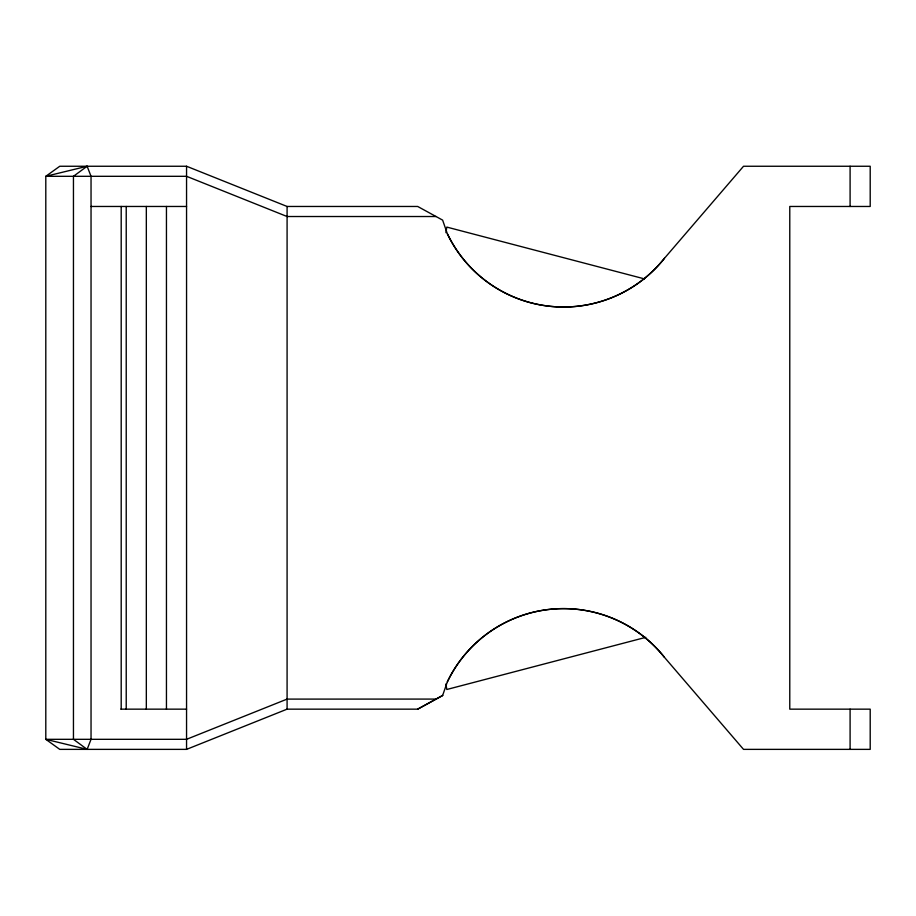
<?xml version="1.0" encoding="UTF-8"?>
<svg xmlns="http://www.w3.org/2000/svg" width="916" height="916" viewBox="0 0 916 916"><rect width="100%" height="100%" fill="white"/><g stroke="black" fill="none" stroke-linecap="round" stroke-linejoin="round"><path stroke-width="1.37" d="M445.909 232.664L446.813 227.088L644.417 278.876M442.623 695.496L447.363 681.836A128.812 128.812 0 0 1 664.443 657.322L743.529 749.368L870.2 749.368L870.2 709.156L789.775 709.156L789.775 206.466L870.2 206.466L870.2 166.254L743.529 166.254L664.443 258.301A128.812 128.812 0 0 1 447.363 233.786L442.623 220.126L417.685 206.466L287.086 206.466L186.555 166.254L59.769 166.254L45.8 176.307L45.8 739.315L59.769 749.368L186.555 749.368L287.086 709.156L417.685 709.156L442.623 695.496L417.685 709.156M436.073 699.08L287.086 699.103L186.555 739.315L45.8 739.315L87.134 749.368L91.039 739.315L91.039 176.307L87.134 166.254L45.8 176.307L186.555 176.307L287.086 216.519L436.05 216.519M87.134 166.254L73.452 176.307L73.452 739.315L87.134 749.368M645.791 637.341L446.813 689.496L445.909 683.931M91.039 206.466L186.555 206.466M120.866 709.156L186.555 709.156M850.094 166.254L850.094 206.466M850.094 709.156L850.094 749.368M287.086 206.466L287.086 709.156M186.555 166.254L186.555 749.368M166.449 206.466L166.449 709.156M146.331 206.466L146.331 709.156M126.225 206.466L126.225 709.156M121.198 206.466L121.198 709.156M664.443 258.301A128.812 128.812 0 0 1 447.363 233.786M447.363 681.836A128.812 128.812 0 0 1 664.443 657.322"/></g></svg>
